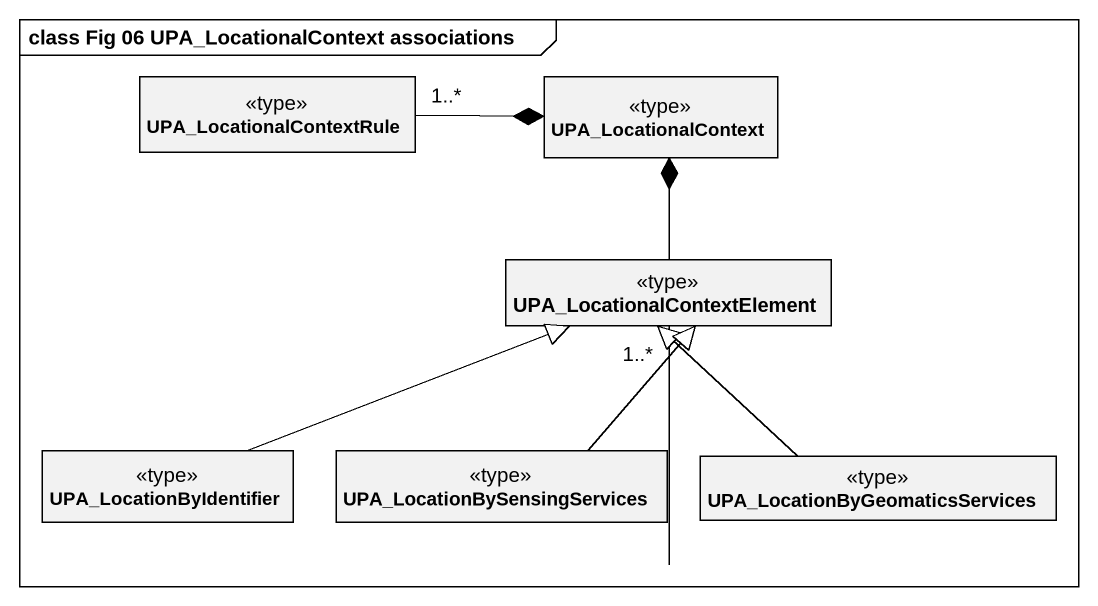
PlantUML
@startuml
mainframe class Fig 06 UPA_LocationalContext associations
hide circle
hide empty members
class UPA_LocationalContextRule <<type>>
class UPA_LocationalContext <<type>>
class UPA_LocationalContextElement <<type>>
class UPA_LocationByIdentifier <<type>>
class "UPA_LocationBySensingServices" as UPA_LocationBySensingService <<type>>
class "UPA_LocationByGeomaticsServices" as UPA_LocationByGeomaticsServi <<type>>
UPA_LocationalContextRule "1..*" -right-* UPA_LocationalContext
UPA_LocationalContextElement "1..*" -up-* UPA_LocationalContext
UPA_LocationByIdentifier -right-|> UPA_LocationalContextElement
UPA_LocationBySensingService -up-|> UPA_LocationalContextElement
UPA_LocationByGeomaticsServi -up-|> UPA_LocationalContextElement
@enduml
